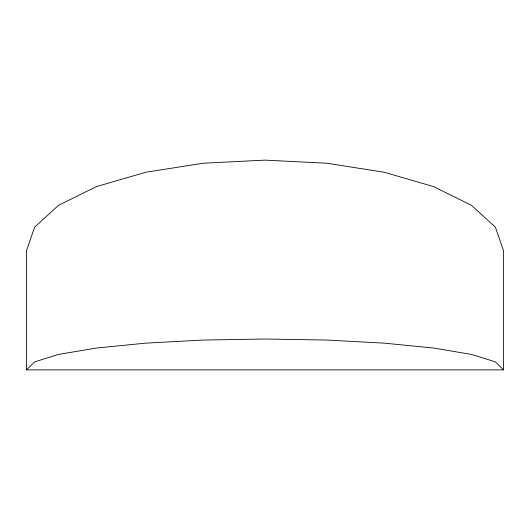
<?xml version="1.0" encoding="UTF-8"?>
<svg xmlns="http://www.w3.org/2000/svg" width="530" height="530" viewBox="0 0 530 530"><rect width="100%" height="100%" fill="white"/><g stroke="black" fill="none" stroke-linecap="round" stroke-linejoin="round"><path stroke-width="0.79" d="M26.5 369.867L34.629 361.884L58.452 354.438L96.354 348.044L145.75 343.142L203.275 340.055L265 339.008L326.725 340.055L384.25 343.142L433.646 348.044L471.548 354.438L495.371 361.884L503.5 369.867L503.5 250.617L495.371 227.198L471.548 205.375L433.646 186.633L384.25 172.257L326.725 163.214L265 160.133L203.275 163.214L145.75 172.257L96.354 186.633L58.452 205.375L34.629 227.198L26.5 250.617L26.5 369.867L503.5 369.867"/></g></svg>
